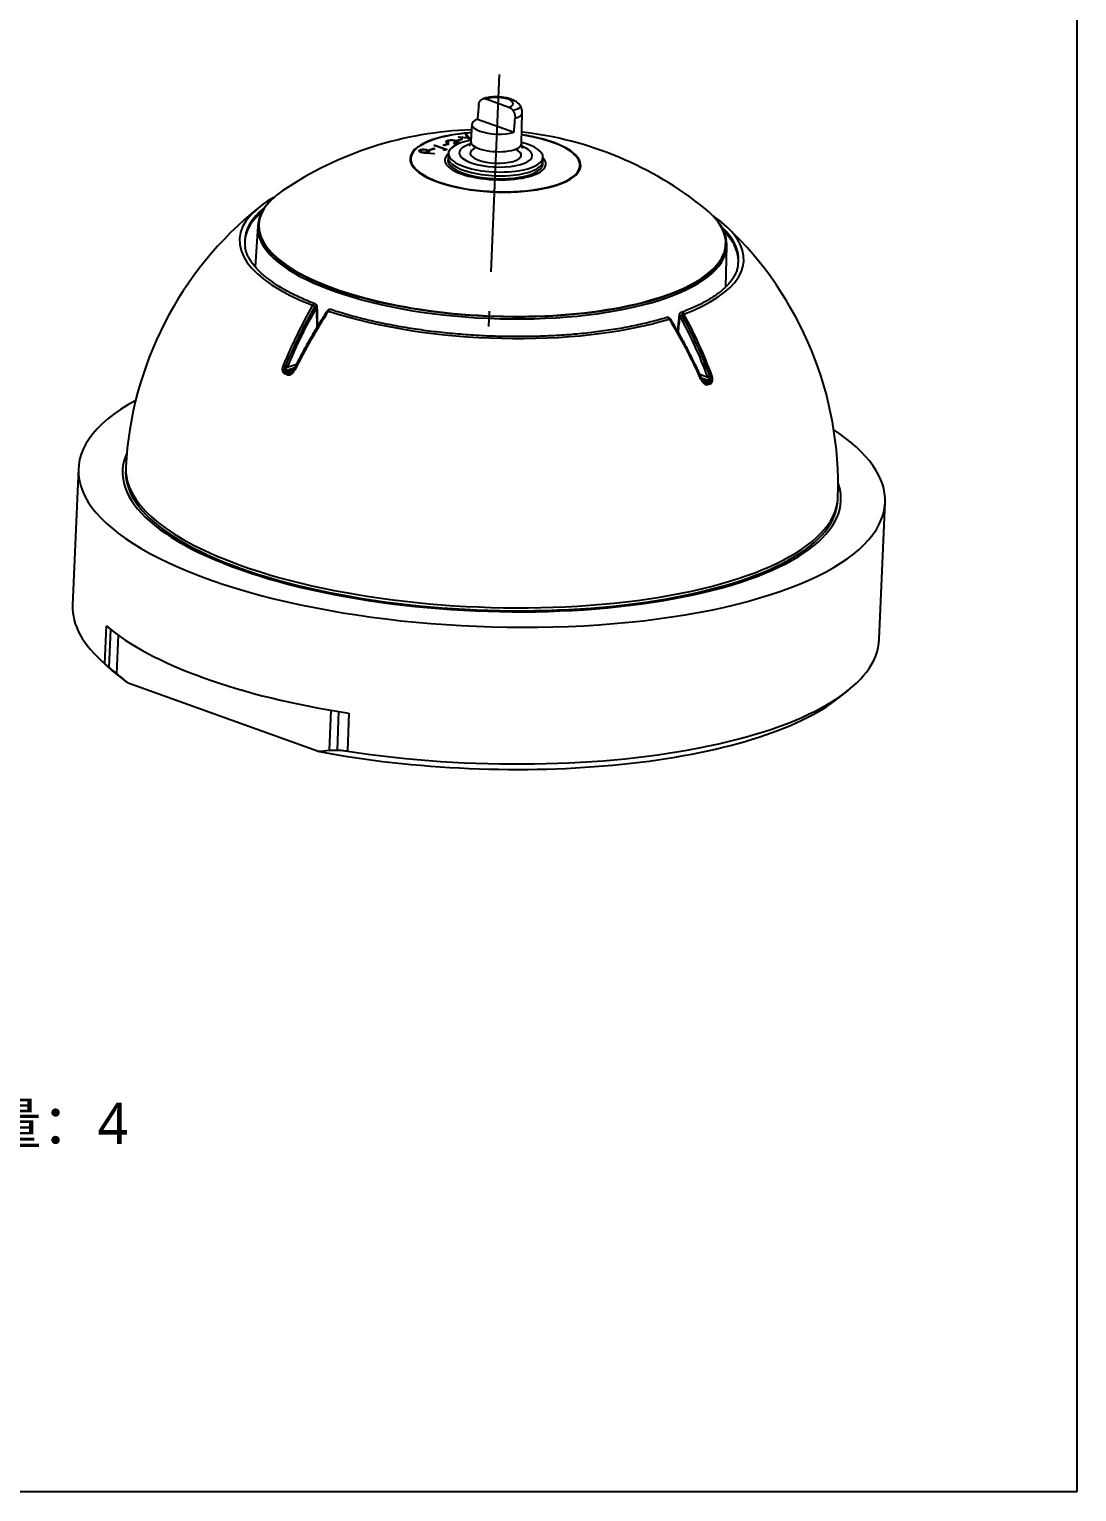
# Model space of a CAD drawing. Header units: millimetres. Extents: x 1044 to 1544, y -1743 to -1389.
# Drawn here: x 1375.2 to 1543.9, y -1742.6 to -1507.1 of the extents above; entities that cross this region are included whole.
import ezdxf

# ---------------------------------------------------------------- set-up
doc = ezdxf.new("R2010")
doc.units = ezdxf.units.MM
doc.linetypes.add('CENTER', pattern=[50.8, 31.75, -6.35, 6.35, -6.35])
doc.layers.add('1', color=7, linetype='Continuous', true_color=0xffffff)
doc.layers.add('21', color=7, linetype='Continuous', true_color=0xffffff)
doc.layers.add('moldbase', color=7, linetype='Continuous', lineweight=20)
doc.styles.get("Standard").update_dxf_attribs({"font": 'arial.ttf'})

# ---------------------------------------------------------------- blocks, each defined once
blk = doc.blocks.new('TK')
for p, q in [((415.8, 294), (415.8, 0)), ((415.8, 0), (0, 0))]:
    blk.add_line(p, q)

msp = doc.modelspace()

# ---------------------------------------------------------------- linework, layer by layer
at = {"layer": '1', "color": 1, "linetype": 'CENTER'}
msp.add_line((1450.846, -1514.424), (1449.139, -1554.95), dxfattribs=at)
at = {"layer": '21', "color": 7, "linetype": 'Continuous'}
for p, q in [((1448.779, -1518.331), (1452.423, -1519.644)), ((1454.467, -1525.552), (1454.585, -1520.515)), ((1446.473, -1522.398), (1446.302, -1525.208)), ((1447.36, -1521.578), (1453.264, -1523.705)), ((1440.362, -1525.804), (1440.524, -1525.749)), ((1442.113, -1526.435), (1440.362, -1525.804)), ((1440.524, -1525.749), (1440.52, -1525.861)), ((1440.524, -1525.749), (1442.475, -1526.452)), ((1441.845, -1525.755), (1442.539, -1525.518)), ((1442.045, -1525.827), (1441.845, -1525.755)), ((1442.739, -1525.59), (1442.045, -1525.827)), ((1442.539, -1525.518), (1442.534, -1525.66)), ((1442.539, -1525.518), (1442.739, -1525.59)), ((1442.715, -1525.371), (1442.553, -1525.426)), ((1442.586, -1525.225), (1442.568, -1525.413)), ((1442.579, -1525.014), (1442.579, -1525.205)), ((1443.712, -1525.487), (1443.512, -1525.415)), ((1443.597, -1525.753), (1443.759, -1525.698)), ((1443.759, -1525.698), (1443.757, -1525.779)), ((1444.043, -1525.316), (1444.03, -1525.42)), ((1444.066, -1524.998), (1444.76, -1524.761)), ((1444.266, -1525.07), (1444.066, -1524.998)), ((1444.26, -1524.476), (1444.447, -1524.412)), ((1445.844, -1524.634), (1444.26, -1524.476)), ((1444.96, -1524.834), (1444.266, -1525.07)), ((1444.447, -1524.412), (1444.445, -1524.494)), ((1444.447, -1524.412), (1445.779, -1524.545)), ((1444.655, -1525.389), (1444.652, -1525.424)), ((1444.76, -1524.761), (1444.754, -1524.904)), ((1444.76, -1524.761), (1444.96, -1524.834)), ((1445.438, -1524.075), (1445.625, -1524.011)), ((1445.779, -1524.545), (1445.438, -1524.075)), ((1445.549, -1524.228), (1445.611, -1524.206)), ((1445.625, -1524.011), (1445.611, -1524.206)), ((1445.611, -1524.206), (1446.014, -1524.761)), ((1445.625, -1524.011), (1446.031, -1524.57)), ((1445.779, -1524.545), (1445.782, -1524.627)), ((1446.136, -1525.036), (1445.844, -1524.634)), ((1446.031, -1524.57), (1446.014, -1524.761)), ((1446.014, -1524.761), (1446.082, -1524.768)), ((1446.031, -1524.57), (1446.339, -1524.601)), ((1446.095, -1524.659), (1446.073, -1524.842)), ((1446.073, -1524.842), (1446.205, -1525.024)), ((1446.334, -1524.682), (1446.095, -1524.659)), ((1446.095, -1524.659), (1446.317, -1524.964)), ((1446.302, -1525.208), (1446.301, -1525.217)), ((1438.175, -1526.514), (1438.175, -1526.705)), ((1438.378, -1526.857), (1438.37, -1526.951)), ((1440.42, -1527.187), (1438.991, -1527.05)), ((1439.145, -1526.868), (1439.145, -1527.058)), ((1439.174, -1526.985), (1440.438, -1527.106)), ((1439.337, -1526.537), (1439.322, -1526.728)), ((1439.624, -1526.511), (1440.318, -1526.275)), ((1439.825, -1526.583), (1439.624, -1526.511)), ((1440.518, -1526.347), (1439.825, -1526.583)), ((1440.318, -1526.275), (1440.313, -1526.417)), ((1440.318, -1526.275), (1440.518, -1526.347)), ((1440.438, -1527.106), (1440.42, -1527.187)), ((1441.835, -1526.529), (1442.113, -1526.435)), ((1442.141, -1526.565), (1441.835, -1526.529)), ((1442.113, -1526.435), (1442.117, -1526.563)), ((1442.116, -1526.518), (1442.195, -1526.547)), ((1442.475, -1526.452), (1442.141, -1526.565)), ((1442.64, -1527.707), (1442.639, -1527.714)), ((1442.678, -1527.084), (1442.64, -1527.696)), ((1457.907, -1528.339), (1457.921, -1527.726)), ((1411.991, -1538.805), (1411.592, -1545.38)), ((1487.358, -1548.578), (1487.513, -1541.985)), ((1416.718, -1561.54), (1418.227, -1561.026)), ((1416.507, -1562.065), (1417.946, -1561.574)), ((1417.799, -1561.869), (1416.631, -1562.267)), ((1417.048, -1562.418), (1417.506, -1562.262)), ((1483.16, -1562.656), (1484.458, -1563.124)), ((1483.413, -1563.212), (1484.678, -1563.668)), ((1484.57, -1563.855), (1483.542, -1563.485)), ((1483.807, -1563.851), (1484.184, -1563.987)), ((1383.117, -1577.847), (1382.191, -1599.851)), ((1512.075, -1605.321), (1513.002, -1583.317)), ((1387.37, -1609.263), (1387.626, -1603.176)), ((1388.083, -1609.869), (1388.34, -1603.767)), ((1389.534, -1604.674), (1389.273, -1610.87)), ((1386.504, -1608.483), (1387.844, -1609.751)), ((1421.612, -1623.357), (1391.112, -1612.37)), ((1505.61, -1614.711), (1507.052, -1613.559)), ((1423.521, -1623.207), (1423.792, -1616.772)), ((1425.018, -1616.91), (1424.754, -1623.17)), ((1426.681, -1617.245), (1426.425, -1623.331))]:
    msp.add_line(p, q, dxfattribs=at)
for centre, radius, start, end in [((1448.06, -1580.582), 57.285, 91.64276, 124.01115), ((1448.06, -1580.582), 57.285, 51.16576, 83.53415), ((1448.06, -1580.582), 57.386, 128.69023, 177.05774), ((1448.06, -1580.582), 57.386, 358.11917, 46.48668), ((1421.073, -1551.816), 0.503, 1.28819, 68.73102), ((1423.611, -1552.73), 0.503, 71.56101, 146.73905), ((1477.984, -1554.001), 0.503, 31.55947, 107.2044), ((1480.332, -1553.201), 0.503, 110.55299, 173.98788)]:
    msp.add_arc(centre, radius, start, end, dxfattribs=at)
for centre, major_axis, ratio, start_param, end_param in [((1450.654, -1518.969), (2.483, -0.105), 0.3488932, 5.5196015, 8.7247814), ((1448.602, -1544.272), (6.309, 80.217), 0.0390568, 1.2577963, 1.2870437), ((1450.654, -1518.969), (-3.963, 0.167), 0.3488932, 2.236789, 2.7938825), ((1450.596, -1520.356), (3.989, -0.168), 0.3488932, 5.512155, 6.289702), ((1450.503, -1522.577), (-4.03, 0.17), 0.3488932, 5.621091, 8.623292), ((1448.602, -1544.272), (6.309, 80.217), 0.0390567, 4.9747534, 5.0040008), ((1450.253, -1528.511), (13.734, -0.578), 0.3488932, 2.4098025, 6.2831853), ((1450.253, -1528.497), (-13.613, 0.573), 0.3488932, 5.0149682, 6.2831853), ((1450.253, -1528.511), (13.734, -0.578), 0.3488932, 2.1049698, 2.4098025), ((1450.299, -1527.422), (7.622, -0.321), 0.3488932, 2.4098025, 6.2831853), ((1450.253, -1528.511), (13.734, -0.578), 0.3488932, 1.8705285, 2.1049698), ((1450.307, -1527.228), (5.884, -0.248), 0.3488932, 2.4098025, 6.2831853), ((1450.299, -1527.422), (7.622, -0.321), 0.3488932, 2.135404, 2.4098025), ((1450.307, -1527.228), (5.884, -0.248), 0.3488932, 2.3608133, 2.4098025), ((1450.384, -1525.389), (-4.083, 0.172), 0.3488932, 0, 3.1483713), ((1450.299, -1527.422), (7.622, -0.321), 0.3488932, 0, 1.0060014), ((1450.253, -1528.497), (-13.613, 0.573), 0.3488932, 2.4098025, 4.4098189), ((1450.253, -1528.511), (13.734, -0.578), 0.3488932, 1.0044306, 1.2709751), ((1450.253, -1528.511), (13.734, -0.578), 0.3488932, 0, 1.0044306), ((1450.253, -1528.497), (13.734, -0.578), 0.3488932, 3.1433029, 6.2814269), ((1450.253, -1528.497), (-13.613, 0.573), 0.3488932, 0, 2.4098025), ((1439.163, -1514.275), (1.708, 18.368), 0.0884801, 3.9503083, 3.9564416), ((1438.178, -1526.489), (-1.647, 0.07), 0.348935, 2.2348155, 2.4028255), ((1450.253, -1528.497), (8.135, -0.343), 0.3488932, 2.7850265, 5.5513951), ((1450.253, -1528.497), (7.642, -0.322), 0.3488932, 3.0482619, 6.3765178), ((1450.273, -1528.035), (-7.633, 0.321), 0.3488932, 0, 2.4098025), ((1450.307, -1527.228), (4.117, -0.173), 0.3488932, 2.4482482, 6.9863996), ((1450.307, -1527.228), (5.884, -0.248), 0.3488932, 0, 0.7815739), ((1450.253, -1528.497), (8.135, -0.343), 0.3488932, 0, 0.3565753), ((1450.273, -1528.035), (-7.633, 0.321), 0.3488932, 2.4098025, 3.1503348), ((1450.253, -1528.497), (8.135, -0.343), 0.3488932, 5.5513951, 6.2831853), ((1449.658, -1542.637), (40.594, -1.71), 0.3488932, 2.6275666, 2.8619192), ((1449.763, -1540.134), (-37.589, 1.583), 0.3488932, 5.9491011, 6.2831853), ((1449.763, -1540.134), (-37.589, 1.583), 0.3488932, 5.8415998, 5.9491011), ((1449.658, -1542.637), (40.594, -1.71), 0.3488932, 2.8619192, 3.9376305), ((1449.658, -1542.637), (-39.749, 1.674), 0.3488932, 5.8947098, 6.3075842), ((1449.644, -1542.953), (-39.737, 1.673), 0.3488932, 5.9259975, 6.2340828), ((1449.763, -1540.134), (-37.589, 1.583), 0.3488932, 0, 3.4811837), ((1449.763, -1540.134), (-37.589, 1.583), 0.3488932, 3.4811837, 3.5831873), ((1449.658, -1542.637), (40.594, -1.71), 0.3488932, 0.3009996, 0.5140073), ((1449.763, -1540.134), (-37.755, 1.59), 0.3488932, 0.0066701, 3.134917), ((1449.749, -1540.48), (37.762, -1.59), 0.3488932, 3.0720895, 3.1927463), ((1449.749, -1540.48), (37.762, -1.59), 0.3488932, 3.1927463, 6.2301755), ((1449.658, -1542.637), (-39.749, 1.674), 0.3488932, 3.1171947, 3.5300718), ((1449.644, -1542.953), (-39.737, 1.673), 0.3488932, 3.1906533, 3.4988313), ((1449.644, -1542.953), (-39.737, 1.673), 0.3488932, 6.2340828, 6.353382), ((1449.658, -1542.637), (40.594, -1.71), 0.3488932, 5.5943634, 6.5841849), ((1449.749, -1540.48), (37.762, -1.59), 0.3488932, 6.2301755, 6.2831853), ((1449.749, -1540.48), (37.762, -1.59), 0.3488932, 0, 0.0694141), ((1449.644, -1542.953), (-39.737, 1.673), 0.3488932, 3.0697068, 3.1906533), ((1448.337, -1580.663), (-16.11, -55.076), 0.6436158, 4.3524839, 4.5449972), ((1448.704, -1580.77), (-16.11, -55.076), 0.6436158, 4.353501, 4.5454656), ((1421.073, -1551.816), (-0.182, -0.468), 0.6555859, 3.1416057, 4.4085734), ((1421.073, -1551.816), (0.436, -0.251), 0.2695447, 0.7319924, 2.2962008), ((1448.704, -1580.77), (15.969, 54.594), 0.6436158, 1.2108912, 1.4034046), ((1447.784, -1580.464), (22.594, 52.749), 0.6070965, 1.2861081, 1.4786214), ((1421.073, -1551.816), (-0.502, -0.011), 0.3382293, 2.3884652, 3.141612), ((1449.599, -723.924), (1.671, 1275.785), 0.0278938, 2.2771176, 2.2804152), ((1423.611, -1552.73), (0.42, -0.276), 0.2231779, 2.2497072, 3.1410616), ((1423.611, -1552.73), (0.159, 0.477), 0.5956869, 6.2830212, 7.5192146), ((1449.658, -1542.637), (40.594, -1.71), 0.3488932, 4.0235671, 5.5084269), ((1477.984, -1554.001), (0.149, -0.48), 0.669687, 1.8658388, 3.1412621), ((1477.984, -1554.001), (0.428, 0.263), 0.170353, 0.0004235, 0.8053798), ((1448.317, -1580.476), (21.852, -53.061), 0.6780144, 1.6121669, 1.8046803), ((1515.093, -725.451), (100.358, 1273.482), 0.0308879, 4.0044097, 4.0071598), ((1480.332, -1553.201), (-0.5, 0.053), 0.3321968, 0.0000162, 0.8595597), ((1480.332, -1553.201), (0.442, 0.24), 0.221978, 0.7549325, 2.3191409), ((1447.467, -1580.741), (14.79, -54.925), 0.7145337, 1.7011558, 1.8936692), ((1480.332, -1553.201), (-0.176, 0.471), 0.7234851, 4.9666569, 6.2831608), ((1447.467, -1580.741), (-14.92, 55.411), 0.7145337, 4.8424172, 5.0344353), ((1447.804, -1580.651), (-14.92, 55.411), 0.7145337, 4.8427485, 5.0352618), ((1449.658, -1542.637), (-39.749, 1.674), 0.3488932, 1.5683888, 1.5770003), ((1416.349, -1561.432), (0.464, -0.192), 0.1275156, 0.7061552, 2.2703636), ((1416.611, -1562.738), (0.172, 0.472), 0.6303517, 0.4661219, 1.4649868), ((1449.285, -1551.499), (48.21, -2.03), 0.3488932, 3.9746489, 3.9865487), ((1449.294, -1551.283), (-48.21, 2.03), 0.3488932, 0.83596, 0.847804), ((1449.294, -1551.283), (-47.788, 2.013), 0.3488932, 0.8330562, 0.8449561), ((1417.029, -1562.888), (-0.169, -0.473), 0.6220549, 3.6034372, 4.6023021), ((1418.239, -1562.113), (0.45, -0.223), 0.0731411, 2.2318392, 3.1410842), ((1483.049, -1563.628), (0.459, 0.204), 0.0304007, 0.0004718, 0.8187238), ((1484.797, -1563.032), (0.471, 0.175), 0.0909415, 0.7771678, 2.3413762), ((1449.294, -1551.283), (-47.788, 2.013), 0.3488932, 2.4038526, 2.4157524), ((1484.164, -1564.458), (-0.16, 0.476), 0.6934913, 4.7788019, 5.7776668), ((1449.294, -1551.283), (-48.21, 2.03), 0.3488932, 2.4004877, 2.4123263), ((1449.285, -1551.499), (48.21, -2.03), 0.3488932, 5.5454452, 5.557345), ((1484.55, -1564.326), (0.164, -0.475), 0.7009431, 1.6315758, 2.6304407), ((1448.06, -1580.582), (64.942, -2.735), 0.3488932, 2.6167549, 6.2831853), ((1448.06, -1580.582), (64.942, -2.735), 0.3488932, 0, 0.5248469), ((1448.06, -1580.582), (57.835, -2.436), 0.3488932, 3.0012073, 6.2831853), ((1448.079, -1580.115), (-57.333, 2.415), 0.3488932, 6.2799501, 6.2831853), ((1448.06, -1580.582), (57.333, -2.415), 0.3488932, 3.1299433, 6.2948556), ((1448.079, -1580.115), (-57.333, 2.415), 0.3488932, 0, 0.0556697), ((1448.079, -1580.115), (-57.333, 2.415), 0.3488932, 0.0556697, 0.8390062), ((1448.06, -1580.582), (57.835, -2.436), 0.3488932, 0, 0.1403945), ((1448.079, -1580.115), (-57.333, 2.415), 0.3488932, 0.8390062, 3.0917244), ((1448.079, -1580.115), (-57.333, 2.415), 0.3488932, 3.0917244, 3.144837), ((1447.133, -1602.586), (-64.942, 2.735), 0.3488932, 6.2831778, 6.7002137), ((1447.389, -1596.5), (-64.942, 2.735), 0.3488932, 0.4170284, 1.2609839), ((1447.133, -1602.586), (-64.942, 2.735), 0.3488932, 1.2609839, 3.1415976), ((1447.074, -1603.99), (63.444, -2.672), 0.3488932, 3.5230441, 3.6470362), ((1447.074, -1603.99), (63.444, -2.672), 0.3488932, 4.3141615, 5.9017514)]:
    msp.add_ellipse(centre, major_axis=major_axis, ratio=ratio, start_param=start_param, end_param=end_param, dxfattribs=at)
for points, knots in [([(1447.563, -1519.338), (1447.572, -1519.245), (1447.587, -1519.156), (1447.62, -1519.029), (1447.633, -1518.988), (1447.654, -1518.928), (1447.662, -1518.908), (1447.678, -1518.869), (1447.686, -1518.85), (1447.73, -1518.756), (1447.77, -1518.687), (1447.828, -1518.61), (1447.84, -1518.595), (1447.865, -1518.566), (1447.877, -1518.552), (1447.916, -1518.511), (1447.943, -1518.485), (1448.027, -1518.416), (1448.087, -1518.378), (1448.167, -1518.341), (1448.183, -1518.334), (1448.216, -1518.321), (1448.232, -1518.316), (1448.282, -1518.3), (1448.35, -1518.284), (1448.42, -1518.278), (1448.473, -1518.276), (1448.49, -1518.276), (1448.526, -1518.278), (1448.544, -1518.279), (1448.634, -1518.288), (1448.707, -1518.305), (1448.779, -1518.331)], [0, 0, 0, 0, 0.125, 0.125, 0.1875, 0.1875, 0.21875, 0.21875, 0.25, 0.25, 0.375, 0.375, 0.40625, 0.40625, 0.4375, 0.4375, 0.5, 0.5, 0.625, 0.625, 0.65625, 0.65625, 0.6875, 0.6875, 0.75, 0.8125, 0.8125, 0.84375, 0.84375, 0.875, 0.875, 1, 1, 1, 1]), ([(1454.581, -1520.508), (1454.585, -1520.399), (1454.573, -1520.175), (1454.486, -1519.846), (1454.341, -1519.536), (1454.147, -1519.259), (1453.91, -1519.012), (1453.625, -1518.79), (1453.279, -1518.587), (1452.865, -1518.405), (1452.393, -1518.254), (1451.888, -1518.138), (1451.372, -1518.058), (1450.852, -1518.011), (1450.332, -1517.995), (1449.817, -1518.011), (1449.312, -1518.059), (1448.819, -1518.144), (1448.457, -1518.237), (1448.26, -1518.307), (1448.214, -1518.324)], [0, 0, 0, 0, 0.0421259, 0.0885043, 0.1338779, 0.1794967, 0.226848, 0.2779123, 0.3351914, 0.4002396, 0.4688332, 0.5348603, 0.5984732, 0.660729, 0.7224941, 0.7844545, 0.8471793, 0.9116134, 0.97916, 1, 1, 1, 1]), ([(1452.423, -1519.644), (1452.495, -1519.67), (1452.566, -1519.704), (1452.668, -1519.769), (1452.702, -1519.792), (1452.752, -1519.831), (1452.769, -1519.844), (1452.801, -1519.872), (1452.817, -1519.886), (1452.897, -1519.96), (1452.957, -1520.026), (1453.026, -1520.116), (1453.04, -1520.134), (1453.066, -1520.172), (1453.08, -1520.192), (1453.118, -1520.251), (1453.143, -1520.291), (1453.211, -1520.416), (1453.251, -1520.503), (1453.294, -1520.616), (1453.303, -1520.64), (1453.318, -1520.686), (1453.326, -1520.709), (1453.347, -1520.78), (1453.371, -1520.874), (1453.389, -1520.969), (1453.4, -1521.041), (1453.404, -1521.065), (1453.409, -1521.113), (1453.412, -1521.137), (1453.422, -1521.258), (1453.422, -1521.353), (1453.416, -1521.446)], [0, 0, 0, 0, 0.125, 0.125, 0.1875, 0.1875, 0.21875, 0.21875, 0.25, 0.25, 0.375, 0.375, 0.40625, 0.40625, 0.4375, 0.4375, 0.5, 0.5, 0.625, 0.625, 0.65625, 0.65625, 0.6875, 0.6875, 0.75, 0.8125, 0.8125, 0.84375, 0.84375, 0.875, 0.875, 1, 1, 1, 1]), ([(1442.553, -1525.426), (1442.521, -1525.409), (1442.49, -1525.393), (1442.436, -1525.358), (1442.411, -1525.34), (1442.352, -1525.285), (1442.329, -1525.246), (1442.331, -1525.171), (1442.355, -1525.134), (1442.421, -1525.084), (1442.447, -1525.069), (1442.508, -1525.04), (1442.544, -1525.026), (1442.579, -1525.014)], [0, 0, 0, 0, 0.125, 0.125, 0.25, 0.25, 0.5, 0.5, 0.75, 0.75, 0.875, 0.875, 1, 1, 1, 1]), ([(1442.376, -1525.312), (1442.383, -1525.305), (1442.391, -1525.298), (1442.423, -1525.275), (1442.449, -1525.259), (1442.509, -1525.23), (1442.543, -1525.217), (1442.579, -1525.205)], [0, 0, 0, 0, 0.1763121, 0.1763121, 0.5885033, 0.5885033, 1, 1, 1, 1]), ([(1442.579, -1525.014), (1442.62, -1525.001), (1442.662, -1524.988), (1442.754, -1524.966), (1442.803, -1524.957), (1442.958, -1524.934), (1443.072, -1524.926), (1443.305, -1524.928), (1443.423, -1524.938), (1443.589, -1524.963), (1443.642, -1524.974), (1443.736, -1524.996), (1443.776, -1525.009), (1443.814, -1525.021)], [0, 0, 0, 0, 0.1272926, 0.1272926, 0.2545851, 0.2545851, 0.5091702, 0.5091702, 0.7637553, 0.7637553, 0.8910479, 0.8910479, 1, 1, 1, 1]), ([(1442.782, -1525.085), (1442.756, -1525.094), (1442.73, -1525.104), (1442.685, -1525.125), (1442.664, -1525.136), (1442.63, -1525.16), (1442.615, -1525.172), (1442.595, -1525.198), (1442.59, -1525.212), (1442.586, -1525.225)], [0, 0, 0, 0, 0.25, 0.25, 0.5, 0.5, 0.75, 0.75, 1, 1, 1, 1]), ([(1442.586, -1525.225), (1442.586, -1525.232), (1442.586, -1525.238), (1442.588, -1525.25), (1442.591, -1525.257), (1442.6, -1525.275), (1442.609, -1525.288), (1442.633, -1525.312), (1442.647, -1525.324), (1442.679, -1525.348), (1442.697, -1525.359), (1442.715, -1525.371)], [0, 0, 0, 0, 0.125, 0.125, 0.25, 0.25, 0.5, 0.5, 0.75, 0.75, 1, 1, 1, 1]), ([(1443.654, -1525.077), (1443.639, -1525.071), (1443.624, -1525.066), (1443.591, -1525.057), (1443.573, -1525.052), (1443.52, -1525.04), (1443.481, -1525.033), (1443.363, -1525.018), (1443.279, -1525.014), (1443.118, -1525.017), (1443.04, -1525.025), (1442.935, -1525.043), (1442.902, -1525.05), (1442.84, -1525.066), (1442.811, -1525.075), (1442.782, -1525.085)], [0, 0, 0, 0, 0.0625, 0.0625, 0.125, 0.125, 0.25, 0.25, 0.5, 0.5, 0.75, 0.75, 0.875, 0.875, 1, 1, 1, 1]), ([(1443.512, -1525.415), (1443.571, -1525.392), (1443.628, -1525.369), (1443.704, -1525.331), (1443.728, -1525.318), (1443.769, -1525.29), (1443.784, -1525.276), (1443.806, -1525.245), (1443.812, -1525.229), (1443.811, -1525.197), (1443.805, -1525.18), (1443.782, -1525.148), (1443.765, -1525.132), (1443.73, -1525.11), (1443.716, -1525.103), (1443.687, -1525.089), (1443.671, -1525.083), (1443.654, -1525.077)], [0, 0, 0, 0, 0.25, 0.25, 0.375, 0.375, 0.5, 0.5, 0.625, 0.625, 0.75, 0.75, 0.875, 0.875, 0.9375, 0.9375, 1, 1, 1, 1]), ([(1443.819, -1525.796), (1443.786, -1525.791), (1443.755, -1525.786), (1443.681, -1525.772), (1443.639, -1525.763), (1443.597, -1525.753)], [0, 0, 0, 0, 0.4187314, 0.4187314, 1, 1, 1, 1]), ([(1444.494, -1525.444), (1444.479, -1525.439), (1444.465, -1525.435), (1444.434, -1525.426), (1444.418, -1525.422), (1444.366, -1525.413), (1444.33, -1525.408), (1444.218, -1525.4), (1444.143, -1525.403), (1444.005, -1525.417), (1443.939, -1525.428), (1443.848, -1525.447), (1443.819, -1525.454), (1443.763, -1525.47), (1443.738, -1525.478), (1443.712, -1525.487)], [0, 0, 0, 0, 0.0625, 0.0625, 0.125, 0.125, 0.25, 0.25, 0.5, 0.5, 0.75, 0.75, 0.875, 0.875, 1, 1, 1, 1]), ([(1443.759, -1525.698), (1443.817, -1525.707), (1443.877, -1525.716), (1443.949, -1525.723), (1443.961, -1525.724), (1443.973, -1525.724)], [0, 0, 0, 0, 0.8400714, 0.8400714, 1, 1, 1, 1]), ([(1443.767, -1525.481), (1443.78, -1525.471), (1443.79, -1525.461), (1443.809, -1525.434), (1443.815, -1525.418), (1443.814, -1525.402)], [0, 0, 0, 0, 0.4111133, 0.4111133, 1, 1, 1, 1]), ([(1443.814, -1525.021), (1443.811, -1525.053), (1443.807, -1525.084), (1443.801, -1525.147), (1443.795, -1525.178), (1443.791, -1525.209)], [0, 0, 0, 0, 0.499659, 0.499659, 1, 1, 1, 1]), ([(1443.791, -1525.209), (1443.827, -1525.221), (1443.86, -1525.234), (1443.904, -1525.254), (1443.918, -1525.261), (1443.938, -1525.272), (1443.945, -1525.275), (1443.957, -1525.283), (1443.963, -1525.287), (1443.991, -1525.305), (1444.01, -1525.321), (1444.032, -1525.345), (1444.038, -1525.353), (1444.049, -1525.369), (1444.054, -1525.377), (1444.057, -1525.385)], [0, 0, 0, 0, 0.25, 0.25, 0.375, 0.375, 0.4375, 0.4375, 0.5, 0.5, 0.75, 0.75, 0.875, 0.875, 1, 1, 1, 1]), ([(1443.814, -1525.021), (1443.849, -1525.033), (1443.881, -1525.045), (1443.925, -1525.065), (1443.938, -1525.072), (1443.958, -1525.083), (1443.964, -1525.087), (1443.976, -1525.094), (1443.982, -1525.098), (1444.01, -1525.116), (1444.028, -1525.131), (1444.05, -1525.155), (1444.056, -1525.163), (1444.067, -1525.179), (1444.071, -1525.187), (1444.074, -1525.195)], [0, 0, 0, 0, 0.25, 0.25, 0.375, 0.375, 0.4375, 0.4375, 0.5, 0.5, 0.75, 0.75, 0.875, 0.875, 1, 1, 1, 1]), ([(1444.074, -1525.195), (1444.078, -1525.204), (1444.081, -1525.213), (1444.085, -1525.233), (1444.084, -1525.243), (1444.079, -1525.265), (1444.074, -1525.275), (1444.061, -1525.296), (1444.052, -1525.306), (1444.043, -1525.316)], [0, 0, 0, 0, 0.2153439, 0.2153439, 0.476896, 0.476896, 0.738448, 0.738448, 1, 1, 1, 1]), ([(1444.043, -1525.316), (1444.096, -1525.314), (1444.15, -1525.312), (1444.26, -1525.314), (1444.315, -1525.318), (1444.422, -1525.33), (1444.474, -1525.339), (1444.546, -1525.355), (1444.57, -1525.361), (1444.613, -1525.374), (1444.634, -1525.381), (1444.655, -1525.389)], [0, 0, 0, 0, 0.25, 0.25, 0.5, 0.5, 0.75, 0.75, 0.875, 0.875, 1, 1, 1, 1]), ([(1444.074, -1525.195), (1444.073, -1525.207), (1444.072, -1525.219), (1444.069, -1525.248), (1444.068, -1525.265), (1444.066, -1525.282)], [0, 0, 0, 0, 0.4099681, 0.4099681, 1, 1, 1, 1]), ([(1446.293, -1525.207), (1446.294, -1525.251), (1446.289, -1525.392), (1446.218, -1525.607), (1446.119, -1525.788), (1446.041, -1525.88), (1446.02, -1525.898), (1446.019, -1525.898), (1446.019, -1525.898)], [0, 0, 0, 0, 0.109186, 0.3645171, 0.5931796, 0.7971023, 0.989795, 1, 1, 1, 1]), ([(1454.691, -1526.263), (1454.691, -1526.263), (1454.69, -1526.263), (1454.666, -1526.239), (1454.592, -1526.13), (1454.513, -1525.941), (1454.465, -1525.731), (1454.471, -1525.597), (1454.476, -1525.552)], [0, 0, 0, 0, 0.0168994, 0.2241696, 0.4347452, 0.6539106, 0.8890184, 1, 1, 1, 1]), ([(1438.223, -1526.915), (1438.185, -1526.9), (1438.148, -1526.885), (1438.085, -1526.853), (1438.058, -1526.836), (1437.991, -1526.783), (1437.962, -1526.746), (1437.953, -1526.672), (1437.971, -1526.635), (1438.027, -1526.585), (1438.05, -1526.569), (1438.107, -1526.54), (1438.141, -1526.527), (1438.175, -1526.514)], [0, 0, 0, 0, 0.125, 0.125, 0.25, 0.25, 0.5, 0.5, 0.75, 0.75, 0.875, 0.875, 1, 1, 1, 1]), ([(1438.008, -1526.793), (1438.009, -1526.793), (1438.01, -1526.792), (1438.029, -1526.775), (1438.052, -1526.76), (1438.107, -1526.731), (1438.141, -1526.718), (1438.175, -1526.705)], [0, 0, 0, 0, 0.0150147, 0.0150147, 0.5080635, 0.5080635, 1, 1, 1, 1]), ([(1438.175, -1526.514), (1438.214, -1526.502), (1438.252, -1526.491), (1438.339, -1526.471), (1438.385, -1526.463), (1438.531, -1526.444), (1438.638, -1526.437), (1438.853, -1526.441), (1438.963, -1526.45), (1439.114, -1526.476), (1439.163, -1526.486), (1439.255, -1526.51), (1439.296, -1526.523), (1439.337, -1526.537)], [0, 0, 0, 0, 0.125, 0.125, 0.25, 0.25, 0.5, 0.5, 0.75, 0.75, 0.875, 0.875, 1, 1, 1, 1]), ([(1438.384, -1526.583), (1438.36, -1526.592), (1438.337, -1526.601), (1438.297, -1526.621), (1438.279, -1526.631), (1438.237, -1526.665), (1438.222, -1526.689), (1438.217, -1526.74), (1438.227, -1526.766), (1438.268, -1526.803), (1438.285, -1526.814), (1438.327, -1526.837), (1438.352, -1526.847), (1438.378, -1526.857)], [0, 0, 0, 0, 0.125, 0.125, 0.25, 0.25, 0.5, 0.5, 0.75, 0.75, 0.875, 0.875, 1, 1, 1, 1]), ([(1438.991, -1527.05), (1438.922, -1527.043), (1438.853, -1527.036), (1438.751, -1527.024), (1438.717, -1527.02), (1438.65, -1527.011), (1438.616, -1527.006), (1438.518, -1526.99), (1438.453, -1526.978), (1438.362, -1526.956), (1438.333, -1526.949), (1438.276, -1526.932), (1438.249, -1526.923), (1438.223, -1526.915)], [0, 0, 0, 0, 0.25, 0.25, 0.375, 0.375, 0.5, 0.5, 0.75, 0.75, 0.875, 0.875, 1, 1, 1, 1]), ([(1438.378, -1526.857), (1438.405, -1526.866), (1438.432, -1526.875), (1438.493, -1526.891), (1438.526, -1526.897), (1438.627, -1526.914), (1438.7, -1526.919), (1438.843, -1526.921), (1438.914, -1526.917), (1439.009, -1526.903), (1439.039, -1526.897), (1439.095, -1526.883), (1439.12, -1526.876), (1439.145, -1526.868)], [0, 0, 0, 0, 0.125, 0.125, 0.25, 0.25, 0.5, 0.5, 0.75, 0.75, 0.875, 0.875, 1, 1, 1, 1]), ([(1439.164, -1526.589), (1439.137, -1526.579), (1439.108, -1526.57), (1439.046, -1526.555), (1439.013, -1526.549), (1438.909, -1526.534), (1438.835, -1526.529), (1438.727, -1526.53), (1438.691, -1526.531), (1438.621, -1526.535), (1438.587, -1526.539), (1438.523, -1526.548), (1438.492, -1526.554), (1438.435, -1526.567), (1438.41, -1526.575), (1438.384, -1526.583)], [0, 0, 0, 0, 0.125, 0.125, 0.25, 0.25, 0.5, 0.5, 0.625, 0.625, 0.75, 0.75, 0.875, 0.875, 1, 1, 1, 1]), ([(1439.145, -1526.868), (1439.17, -1526.859), (1439.194, -1526.85), (1439.235, -1526.83), (1439.253, -1526.819), (1439.299, -1526.785), (1439.315, -1526.76), (1439.323, -1526.709), (1439.314, -1526.682), (1439.276, -1526.644), (1439.258, -1526.632), (1439.226, -1526.615), (1439.215, -1526.609), (1439.191, -1526.599), (1439.178, -1526.594), (1439.164, -1526.589)], [0, 0, 0, 0, 0.125, 0.125, 0.25, 0.25, 0.5, 0.5, 0.75, 0.75, 0.875, 0.875, 0.9375, 0.9375, 1, 1, 1, 1]), ([(1439.322, -1526.728), (1439.359, -1526.742), (1439.394, -1526.756), (1439.455, -1526.787), (1439.482, -1526.803), (1439.518, -1526.831), (1439.53, -1526.843), (1439.54, -1526.854)], [0, 0, 0, 0, 0.3761729, 0.3761729, 0.753066, 0.753066, 1, 1, 1, 1]), ([(1439.337, -1526.537), (1439.374, -1526.551), (1439.41, -1526.566), (1439.472, -1526.597), (1439.499, -1526.614), (1439.566, -1526.665), (1439.588, -1526.702), (1439.594, -1526.756), (1439.591, -1526.774), (1439.576, -1526.81), (1439.562, -1526.827), (1439.526, -1526.859), (1439.502, -1526.874), (1439.446, -1526.903), (1439.413, -1526.916), (1439.379, -1526.928)], [0, 0, 0, 0, 0.125, 0.125, 0.25, 0.25, 0.5, 0.5, 0.625, 0.625, 0.75, 0.75, 0.875, 0.875, 1, 1, 1, 1]), ([(1414.395, -1534.376), (1414.251, -1534.505), (1413.918, -1534.821), (1413.459, -1535.337), (1413.019, -1535.922), (1412.654, -1536.518), (1412.372, -1537.123), (1412.202, -1537.585), (1412.146, -1537.846), (1412.136, -1537.901)], [0, 0, 0, 0, 0.1192998, 0.2888423, 0.4576723, 0.6254196, 0.7917355, 0.9564129, 1, 1, 1, 1]), ([(1487.447, -1541.075), (1487.444, -1541.04), (1487.417, -1540.8), (1487.298, -1540.354), (1487.082, -1539.739), (1486.786, -1539.126), (1486.418, -1538.515), (1485.967, -1537.909), (1485.634, -1537.502), (1485.434, -1537.3), (1485.429, -1537.295)], [0, 0, 0, 0, 0.0265082, 0.1848368, 0.3442327, 0.5050855, 0.6674951, 0.8313115, 0.9962335, 1, 1, 1, 1]), ([(1421.255, -1551.348), (1421.042, -1551.265), (1420.435, -1551.023), (1419.464, -1550.614), (1418.37, -1550.114), (1417.335, -1549.601), (1416.362, -1549.076), (1415.452, -1548.541), (1414.608, -1547.997), (1413.83, -1547.445), (1413.121, -1546.887), (1412.481, -1546.324), (1411.911, -1545.757), (1411.411, -1545.189), (1410.982, -1544.619), (1410.625, -1544.05), (1410.337, -1543.481), (1410.124, -1542.913), (1410.003, -1542.481), (1409.972, -1542.24), (1409.967, -1542.186)], [0, 0, 0, 0, 0.0313832, 0.090865, 0.1503138, 0.2097193, 0.2690777, 0.3283861, 0.387643, 0.4468497, 0.5060122, 0.5651439, 0.6242675, 0.6834109, 0.7426312, 0.8020133, 0.8616753, 0.9217658, 0.9824423, 1, 1, 1, 1]), ([(1489.239, -1545.545), (1489.216, -1545.654), (1489.14, -1545.951), (1488.944, -1546.433), (1488.651, -1546.99), (1488.283, -1547.539), (1487.846, -1548.08), (1487.338, -1548.613), (1486.761, -1549.137), (1486.114, -1549.651), (1485.399, -1550.154), (1484.617, -1550.646), (1483.768, -1551.124), (1482.855, -1551.589), (1481.879, -1552.039), (1480.971, -1552.418), (1480.384, -1552.645), (1480.156, -1552.73)], [0, 0, 0, 0, 0.0420001, 0.1148274, 0.1868195, 0.2580186, 0.3285919, 0.3987305, 0.4685984, 0.5383189, 0.6079771, 0.6776251, 0.7472902, 0.8169954, 0.8867522, 0.9565652, 1, 1, 1, 1]), ([(1423.19, -1552.454), (1422.995, -1552.752), (1422.435, -1553.618), (1421.528, -1555.074), (1420.486, -1556.836), (1419.479, -1558.63), (1418.582, -1560.316), (1418.027, -1561.409), (1417.789, -1561.89)], [0, 0, 0, 0, 0.0993108, 0.2878466, 0.4763826, 0.6649128, 0.8534381, 1, 1, 1, 1]), ([(1477.836, -1553.521), (1477.622, -1553.587), (1476.995, -1553.776), (1475.923, -1554.077), (1474.602, -1554.412), (1473.233, -1554.726), (1471.819, -1555.017), (1470.363, -1555.286), (1468.867, -1555.531), (1467.335, -1555.752), (1465.769, -1555.948), (1464.172, -1556.12), (1462.548, -1556.267), (1460.899, -1556.387), (1459.229, -1556.483), (1457.541, -1556.552), (1455.838, -1556.595), (1454.122, -1556.612), (1452.399, -1556.602), (1450.67, -1556.567), (1448.939, -1556.505), (1447.21, -1556.417), (1445.485, -1556.303), (1443.768, -1556.163), (1442.062, -1555.998), (1440.37, -1555.808), (1438.697, -1555.594), (1437.043, -1555.355), (1435.414, -1555.092), (1433.812, -1554.806), (1432.24, -1554.497), (1430.701, -1554.166), (1429.198, -1553.813), (1427.734, -1553.44), (1426.312, -1553.047), (1424.989, -1552.651), (1424.154, -1552.382), (1423.769, -1552.253)], [0, 0, 0, 0, 0.015284, 0.0442614, 0.0732531, 0.10226, 0.1312804, 0.1603128, 0.1893557, 0.218408, 0.2474684, 0.2765359, 0.3056096, 0.3346885, 0.363772, 0.3928593, 0.4219497, 0.4510427, 0.4801376, 0.509234, 0.5383312, 0.5674287, 0.596526, 0.6256224, 0.6547175, 0.6838106, 0.7129013, 0.7419889, 0.7710728, 0.8001522, 0.8292265, 0.8582948, 0.8873562, 0.9164098, 0.9454543, 0.9744887, 1, 1, 1, 1]), ([(1483.508, -1563.424), (1483.36, -1563.091), (1482.924, -1562.129), (1482.174, -1560.552), (1481.239, -1558.706), (1480.261, -1556.888), (1479.317, -1555.233), (1478.691, -1554.191), (1478.412, -1553.738)], [0, 0, 0, 0, 0.0993014, 0.2877452, 0.4761984, 0.6646541, 0.8531132, 1, 1, 1, 1]), ([(1416.069, -1561.263), (1416.042, -1561.328), (1416.019, -1561.394), (1415.995, -1561.477), (1415.991, -1561.494), (1415.983, -1561.527), (1415.979, -1561.544), (1415.968, -1561.594), (1415.961, -1561.627), (1415.946, -1561.727), (1415.941, -1561.792), (1415.94, -1561.89), (1415.941, -1561.922), (1415.945, -1561.986), (1415.948, -1562.018), (1415.963, -1562.111), (1415.978, -1562.17), (1416.009, -1562.253), (1416.021, -1562.28), (1416.041, -1562.318), (1416.048, -1562.331), (1416.063, -1562.356), (1416.07, -1562.368), (1416.11, -1562.425), (1416.147, -1562.466), (1416.212, -1562.517), (1416.234, -1562.533), (1416.282, -1562.559), (1416.307, -1562.571), (1416.333, -1562.58)], [0, 0, 0, 0, 0.125, 0.125, 0.15625, 0.15625, 0.1875, 0.1875, 0.25, 0.25, 0.375, 0.375, 0.4375, 0.4375, 0.5, 0.5, 0.625, 0.625, 0.6875, 0.6875, 0.71875, 0.71875, 0.75, 0.75, 0.875, 0.875, 0.9375, 0.9375, 1, 1, 1, 1]), ([(1416.502, -1562.344), (1416.445, -1562.337), (1416.393, -1562.312), (1416.272, -1562.192), (1416.241, -1562.059), (1416.263, -1561.788), (1416.314, -1561.646), (1416.417, -1561.487), (1416.445, -1561.451), (1416.476, -1561.417)], [0, 0, 0, 0, 0.1769721, 0.1769721, 0.5323418, 0.5323418, 0.8877115, 0.8877115, 1, 1, 1, 1]), ([(1416.631, -1562.267), (1416.615, -1562.262), (1416.601, -1562.254), (1416.582, -1562.241), (1416.576, -1562.236), (1416.565, -1562.225), (1416.56, -1562.22), (1416.545, -1562.203), (1416.538, -1562.19), (1416.528, -1562.17), (1416.525, -1562.163), (1416.52, -1562.149), (1416.518, -1562.141), (1416.512, -1562.119), (1416.51, -1562.104), (1416.507, -1562.072), (1416.507, -1562.056), (1416.508, -1562.024), (1416.509, -1562.008), (1416.514, -1561.975), (1416.517, -1561.958), (1416.525, -1561.924), (1416.53, -1561.907), (1416.54, -1561.873), (1416.546, -1561.856), (1416.565, -1561.806), (1416.58, -1561.772), (1416.613, -1561.705), (1416.632, -1561.671), (1416.673, -1561.605), (1416.695, -1561.573), (1416.718, -1561.54)], [0, 0, 0, 0, 0.0625, 0.0625, 0.09375, 0.09375, 0.125, 0.125, 0.1875, 0.1875, 0.21875, 0.21875, 0.25, 0.25, 0.3125, 0.3125, 0.375, 0.375, 0.4375, 0.4375, 0.5, 0.5, 0.5625, 0.5625, 0.625, 0.625, 0.75, 0.75, 0.875, 0.875, 1, 1, 1, 1]), ([(1416.754, -1562.732), (1416.781, -1562.741), (1416.808, -1562.749), (1416.864, -1562.759), (1416.892, -1562.762), (1416.979, -1562.765), (1417.037, -1562.759), (1417.111, -1562.743), (1417.126, -1562.739), (1417.156, -1562.73), (1417.171, -1562.726), (1417.216, -1562.71), (1417.245, -1562.698), (1417.332, -1562.658), (1417.389, -1562.625), (1417.472, -1562.567), (1417.5, -1562.546), (1417.553, -1562.503), (1417.579, -1562.48), (1417.654, -1562.41), (1417.701, -1562.359), (1417.768, -1562.278), (1417.79, -1562.25), (1417.821, -1562.208), (1417.831, -1562.193), (1417.851, -1562.164), (1417.861, -1562.149), (1417.909, -1562.075), (1417.944, -1562.013), (1417.975, -1561.95)], [0, 0, 0, 0, 0.0625, 0.0625, 0.125, 0.125, 0.25, 0.25, 0.28125, 0.28125, 0.3125, 0.3125, 0.375, 0.375, 0.5, 0.5, 0.5625, 0.5625, 0.625, 0.625, 0.75, 0.75, 0.8125, 0.8125, 0.84375, 0.84375, 0.875, 0.875, 1, 1, 1, 1]), ([(1417.173, -1562.429), (1417.135, -1562.453), (1417.095, -1562.471), (1417.01, -1562.495), (1416.964, -1562.5), (1416.921, -1562.495)], [0, 0, 0, 0, 0.4697335, 0.4697335, 1, 1, 1, 1]), ([(1417.297, -1562.4), (1417.29, -1562.403), (1417.283, -1562.405), (1417.256, -1562.414), (1417.236, -1562.419), (1417.206, -1562.425), (1417.196, -1562.427), (1417.176, -1562.429), (1417.166, -1562.43), (1417.147, -1562.431), (1417.137, -1562.432), (1417.118, -1562.431), (1417.109, -1562.431), (1417.082, -1562.427), (1417.064, -1562.423), (1417.048, -1562.418)], [0, 0, 0, 0, 0.0815682, 0.0815682, 0.3111762, 0.3111762, 0.4259801, 0.4259801, 0.5407841, 0.5407841, 0.6555881, 0.6555881, 0.7703921, 0.7703921, 1, 1, 1, 1]), ([(1417.783, -1561.888), (1417.77, -1561.921), (1417.719, -1562.029), (1417.6, -1562.182), (1417.455, -1562.317), (1417.345, -1562.384), (1417.305, -1562.396), (1417.296, -1562.398)], [0, 0, 0, 0, 0.1363203, 0.463193, 0.7209648, 0.9395164, 1, 1, 1, 1]), ([(1483.358, -1563.478), (1483.387, -1563.543), (1483.419, -1563.606), (1483.463, -1563.683), (1483.472, -1563.698), (1483.49, -1563.728), (1483.5, -1563.743), (1483.529, -1563.787), (1483.548, -1563.816), (1483.61, -1563.9), (1483.653, -1563.952), (1483.723, -1564.026), (1483.746, -1564.05), (1483.795, -1564.096), (1483.82, -1564.118), (1483.897, -1564.179), (1483.949, -1564.215), (1484.03, -1564.259), (1484.057, -1564.272), (1484.098, -1564.29), (1484.112, -1564.295), (1484.14, -1564.305), (1484.153, -1564.31), (1484.222, -1564.33), (1484.276, -1564.338), (1484.356, -1564.339), (1484.382, -1564.337), (1484.434, -1564.329), (1484.459, -1564.323), (1484.483, -1564.315)], [0, 0, 0, 0, 0.125, 0.125, 0.15625, 0.15625, 0.1875, 0.1875, 0.25, 0.25, 0.375, 0.375, 0.4375, 0.4375, 0.5, 0.5, 0.625, 0.625, 0.6875, 0.6875, 0.71875, 0.71875, 0.75, 0.75, 0.875, 0.875, 0.9375, 0.9375, 1, 1, 1, 1]), ([(1483.973, -1563.966), (1483.967, -1563.964), (1483.942, -1563.955), (1483.856, -1563.903), (1483.739, -1563.795), (1483.612, -1563.63), (1483.541, -1563.498), (1483.508, -1563.423)], [0, 0, 0, 0, 0.0650422, 0.2452296, 0.4583627, 0.7162679, 1, 1, 1, 1]), ([(1484.458, -1563.124), (1484.481, -1563.157), (1484.503, -1563.191), (1484.544, -1563.259), (1484.563, -1563.293), (1484.597, -1563.362), (1484.613, -1563.396), (1484.633, -1563.448), (1484.639, -1563.465), (1484.65, -1563.499), (1484.655, -1563.516), (1484.664, -1563.55), (1484.668, -1563.567), (1484.673, -1563.601), (1484.676, -1563.617), (1484.678, -1563.65), (1484.679, -1563.666), (1484.677, -1563.697), (1484.676, -1563.712), (1484.67, -1563.742), (1484.666, -1563.756), (1484.658, -1563.775), (1484.654, -1563.782), (1484.648, -1563.794), (1484.644, -1563.8), (1484.635, -1563.811), (1484.631, -1563.816), (1484.621, -1563.826), (1484.615, -1563.831), (1484.598, -1563.844), (1484.585, -1563.85), (1484.57, -1563.855)], [0, 0, 0, 0, 0.125, 0.125, 0.25, 0.25, 0.375, 0.375, 0.4375, 0.4375, 0.5, 0.5, 0.5625, 0.5625, 0.625, 0.625, 0.6875, 0.6875, 0.75, 0.75, 0.8125, 0.8125, 0.84375, 0.84375, 0.875, 0.875, 0.90625, 0.90625, 0.9375, 0.9375, 1, 1, 1, 1]), ([(1484.74, -1563.005), (1484.77, -1563.041), (1484.798, -1563.081), (1484.894, -1563.248), (1484.941, -1563.392), (1484.961, -1563.663), (1484.932, -1563.795), (1484.82, -1563.91), (1484.772, -1563.934), (1484.715, -1563.939), (1484.712, -1563.939), (1484.708, -1563.94)], [0, 0, 0, 0, 0.1163292, 0.1163292, 0.4649691, 0.4649691, 0.8136091, 0.8136091, 0.9879291, 0.9879291, 1, 1, 1, 1]), ([(1484.873, -1564.182), (1484.897, -1564.174), (1484.92, -1564.164), (1484.964, -1564.139), (1484.985, -1564.125), (1485.045, -1564.076), (1485.079, -1564.038), (1485.116, -1563.982), (1485.124, -1563.97), (1485.137, -1563.946), (1485.144, -1563.934), (1485.162, -1563.896), (1485.173, -1563.87), (1485.202, -1563.788), (1485.216, -1563.73), (1485.23, -1563.637), (1485.233, -1563.606), (1485.238, -1563.542), (1485.239, -1563.51), (1485.238, -1563.412), (1485.233, -1563.346), (1485.22, -1563.246), (1485.214, -1563.213), (1485.204, -1563.162), (1485.2, -1563.145), (1485.193, -1563.111), (1485.189, -1563.094), (1485.167, -1563.01), (1485.146, -1562.943), (1485.122, -1562.877)], [0, 0, 0, 0, 0.0625, 0.0625, 0.125, 0.125, 0.25, 0.25, 0.28125, 0.28125, 0.3125, 0.3125, 0.375, 0.375, 0.5, 0.5, 0.5625, 0.5625, 0.625, 0.625, 0.75, 0.75, 0.8125, 0.8125, 0.84375, 0.84375, 0.875, 0.875, 1, 1, 1, 1]), ([(1484.184, -1563.987), (1484.169, -1563.992), (1484.153, -1563.995), (1484.128, -1563.997), (1484.119, -1563.997), (1484.101, -1563.997), (1484.092, -1563.996), (1484.065, -1563.993), (1484.046, -1563.99), (1484.018, -1563.982), (1484.008, -1563.98), (1483.99, -1563.974), (1483.981, -1563.971), (1483.972, -1563.967)], [0, 0, 0, 0, 0.2525412, 0.2525412, 0.3788118, 0.3788118, 0.5050824, 0.5050824, 0.7576236, 0.7576236, 0.8838942, 0.8838942, 1, 1, 1, 1]), ([(1484.319, -1564.071), (1484.283, -1564.072), (1484.245, -1564.066), (1484.171, -1564.039), (1484.136, -1564.02), (1484.102, -1563.997)], [0, 0, 0, 0, 0.5143817, 0.5143817, 1, 1, 1, 1]), ([(1387.37, -1609.263), (1387.483, -1609.36), (1387.609, -1609.467), (1387.884, -1609.701), (1388.033, -1609.827), (1388.275, -1610.03), (1388.358, -1610.101), (1388.53, -1610.246), (1388.618, -1610.32), (1388.889, -1610.547), (1389.077, -1610.705), (1389.273, -1610.87)], [0, 0, 0, 0, 0.25, 0.25, 0.5, 0.5, 0.625, 0.625, 0.75, 0.75, 1, 1, 1, 1]), ([(1423.521, -1623.207), (1423.724, -1623.186), (1423.937, -1623.173), (1424.383, -1623.162), (1424.616, -1623.164), (1424.982, -1623.179), (1425.107, -1623.186), (1425.361, -1623.204), (1425.491, -1623.215), (1425.883, -1623.255), (1426.15, -1623.289), (1426.425, -1623.331)], [0, 0, 0, 0, 0.25, 0.25, 0.5, 0.5, 0.625, 0.625, 0.75, 0.75, 1, 1, 1, 1])]:
    msp.add_open_spline(points, degree=3, knots=knots, dxfattribs=at)
for points, degree in [([(1443.814, -1525.402), (1443.812, -1525.213)], 1), ([(1438.175, -1526.705), (1438.193, -1526.7), (1438.211, -1526.694), (1438.229, -1526.689)], 3), ([(1438.22, -1526.714), (1438.201, -1526.903)], 1), ([(1439.323, -1526.913), (1439.322, -1526.818), (1439.32, -1526.723)], 2), ([(1421.645, -1554.901), (1421.61, -1553.353), (1421.575, -1551.804)], 2), ([(1479.832, -1553.148), (1479.699, -1554.417), (1479.565, -1555.685)], 2), ([(1389.273, -1610.87), (1389.882, -1611.381), (1390.495, -1611.881), (1391.112, -1612.37)], 3), ([(1421.612, -1623.357), (1422.251, -1623.321), (1422.887, -1623.27), (1423.521, -1623.207)], 3)]:
    msp.add_open_spline(points, degree=degree, dxfattribs=at)

# ---------------------------------------------------------------- block references
at = {"xscale": 1.202430203785148, "yscale": 1.202430203785148, "zscale": 1.202430203785148}
msp.add_blockref('TK', (1043.892, -1742.583), dxfattribs=at)

# ---------------------------------------------------------------- texts
at = {"layer": 'moldbase', "lineweight": 18, "insert": (1238.068, -1679.974), "char_height": 6.609332, "attachment_point": 1}
msp.add_mtext_dynamic_manual_height_columns('\\pt99.13997;{\\fMicrosoft YaHei|b0|i0|c134|p34;线割\\C2;黄色轮廓\\fISOCPEUR|b0|i0|c134|p34;\\C256;∅\\fMicrosoft YaHei|b0|i0|c134|p34;8顶针孔    镶件数量：4}', width=206.9763, gutter_width=0, heights=[16.37], dxfattribs=at)

doc.saveas('drawing.dxf')
